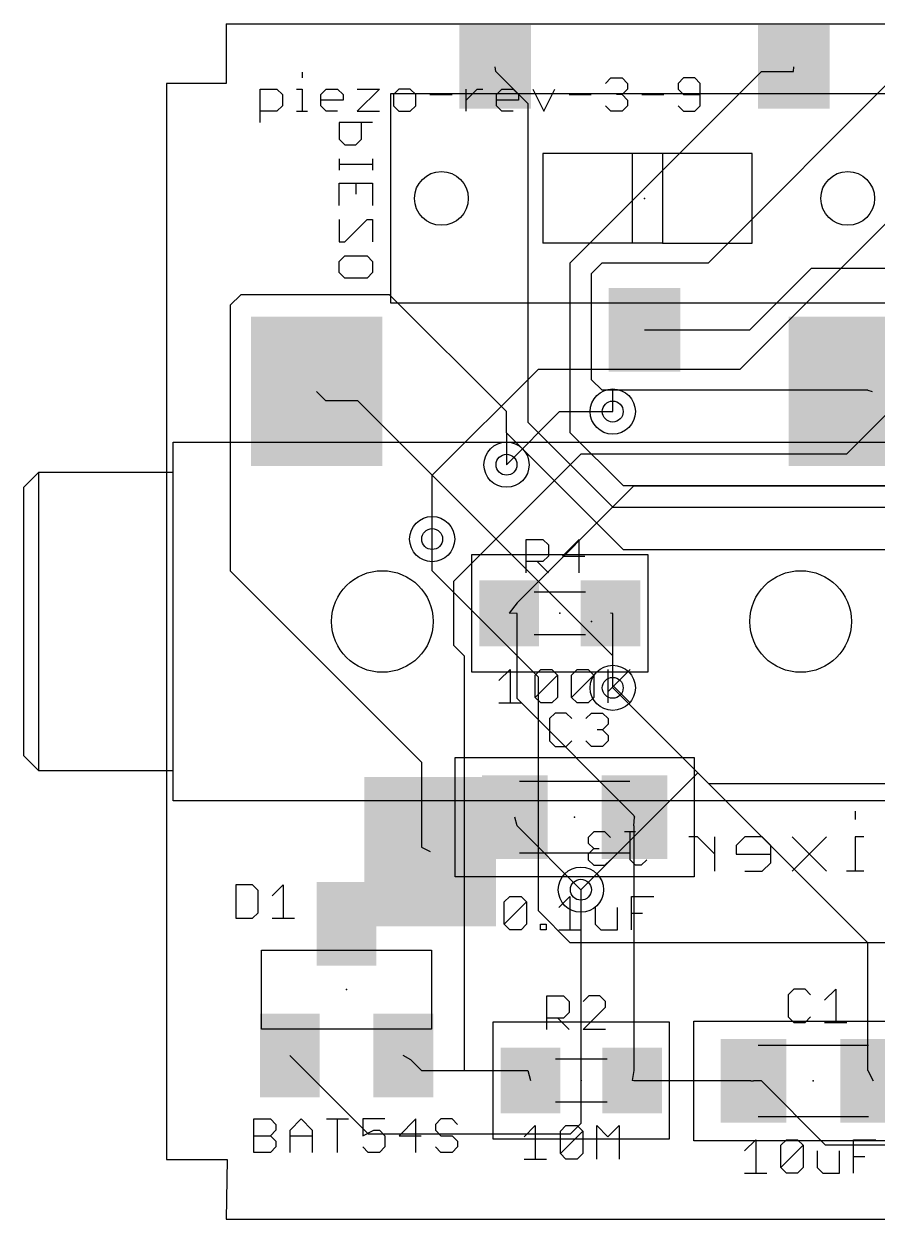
# Model space of a CAD drawing. Extents: x -0.09 to 4.03, y -0.1 to 0.91.
# Drawn here: x -0.094 to 0.468, y 0 to 0.787 of the extents above; entities that cross this region are included whole.
import ezdxf

# ---------------------------------------------------------------- set-up
doc = ezdxf.new("R2010")
doc.units = 0
for name, color, linetype in [('1', 22, 'CONTINUOUS'), ('16', 175, 'CONTINUOUS'), ('18', 82, 'CONTINUOUS'), ('20', 7, 'CONTINUOUS'), ('21', 253, 'CONTINUOUS'), ('22', 253, 'CONTINUOUS'), ('23', 7, 'CONTINUOUS'), ('24', 7, 'CONTINUOUS'), ('25', 253, 'CONTINUOUS'), ('26', 253, 'CONTINUOUS'), ('27', 253, 'CONTINUOUS'), ('28', 253, 'CONTINUOUS'), ('39', 22, 'CONTINUOUS'), ('44', 253, 'CONTINUOUS'), ('51', 253, 'CONTINUOUS')]:
    doc.layers.add(name, color=color, linetype=linetype)

# ---------------------------------------------------------------- blocks, each defined once
blk = doc.blocks.new('RECT')
blk.add_solid([(-0.5, -0.5), (0.5, -0.5), (-0.5, 0.5), (0.5, 0.5)])
blk = doc.blocks.new('ROUNDV')
blk.add_circle((0, 0), 0.5)

msp = doc.modelspace()

# ---------------------------------------------------------------- linework, layer by layer
at = {"layer": '1'}
for p, q in [((0.089295, 0.755523), (0.089295, 0.751853)), ((0.289119, 0.748184), (0.292789, 0.751853)), ((0.292789, 0.751853), (0.300129, 0.751853)), ((0.300129, 0.751853), (0.303798, 0.748184)), ((0.303798, 0.748184), (0.303798, 0.744514)), ((0.34067, 0.751853), (0.337, 0.748184)), ((0.337, 0.748184), (0.337, 0.744514)), ((0.348009, 0.751853), (0.34067, 0.751853)), ((0.351679, 0.748184), (0.348009, 0.751853)), ((0.351679, 0.733504), (0.351679, 0.748184)), ((0.061685, 0.722495), (0.061685, 0.744514)), ((0.061685, 0.744514), (0.072694, 0.744514)), ((0.072694, 0.744514), (0.076364, 0.740844)), ((0.076364, 0.740844), (0.076364, 0.733504)), ((0.085625, 0.744514), (0.089295, 0.744514)), ((0.089295, 0.744514), (0.089295, 0.729835)), ((0.101586, 0.740844), (0.105256, 0.744514)), ((0.101586, 0.733504), (0.101586, 0.740844)), ((0.105256, 0.744514), (0.112595, 0.744514)), ((0.112595, 0.744514), (0.116265, 0.740844)), ((0.116265, 0.740844), (0.116265, 0.737174)), ((0.125526, 0.744514), (0.140205, 0.744514)), ((0.140205, 0.744514), (0.125526, 0.729835)), ((0.153136, 0.744514), (0.149467, 0.740844)), ((0.149467, 0.740844), (0.149467, 0.733504)), ((0.160476, 0.744514), (0.153136, 0.744514)), ((0.164146, 0.740844), (0.160476, 0.744514)), ((0.164146, 0.733504), (0.164146, 0.740844)), ((0.173407, 0.740844), (0.188086, 0.740844)), ((0.197348, 0.729835), (0.197348, 0.744514)), ((0.197348, 0.737174), (0.204687, 0.744514)), ((0.204687, 0.744514), (0.208357, 0.744514)), ((0.217298, 0.740844), (0.220968, 0.744514)), ((0.217298, 0.733504), (0.217298, 0.740844)), ((0.220968, 0.744514), (0.228307, 0.744514)), ((0.228307, 0.744514), (0.231977, 0.740844)), ((0.231977, 0.740844), (0.231977, 0.737174)), ((0.241238, 0.744514), (0.248578, 0.729835)), ((0.248578, 0.729835), (0.255917, 0.744514)), ((0.265179, 0.740844), (0.279858, 0.740844)), ((0.300129, 0.740844), (0.296459, 0.740844)), ((0.303798, 0.744514), (0.300129, 0.740844)), ((0.300129, 0.740844), (0.303798, 0.737174)), ((0.31306, 0.740844), (0.327739, 0.740844)), ((0.337, 0.744514), (0.34067, 0.740844)), ((0.34067, 0.740844), (0.351679, 0.740844)), ((0.076364, 0.733504), (0.072694, 0.729835)), ((0.116265, 0.737174), (0.101586, 0.737174)), ((0.105256, 0.729835), (0.101586, 0.733504)), ((0.149467, 0.733504), (0.153136, 0.729835)), ((0.160476, 0.729835), (0.164146, 0.733504)), ((0.231977, 0.737174), (0.217298, 0.737174)), ((0.220968, 0.729835), (0.217298, 0.733504)), ((0.292789, 0.729835), (0.289119, 0.733504)), ((0.303798, 0.733504), (0.300129, 0.729835)), ((0.303798, 0.737174), (0.303798, 0.733504)), ((0.337, 0.733504), (0.34067, 0.729835)), ((0.348009, 0.729835), (0.351679, 0.733504)), ((0.072694, 0.729835), (0.061685, 0.729835)), ((0.085625, 0.729835), (0.092965, 0.729835)), ((0.112595, 0.729835), (0.105256, 0.729835)), ((0.125526, 0.729835), (0.140205, 0.729835)), ((0.153136, 0.729835), (0.160476, 0.729835)), ((0.228307, 0.729835), (0.220968, 0.729835)), ((0.300129, 0.729835), (0.292789, 0.729835)), ((0.34067, 0.729835), (0.348009, 0.729835)), ((0.378, 0.56), (0.483, 0.665)), ((0.56, 0.616), (0.448, 0.504)), ((0.175, 0.49), (0.245, 0.56)), ((0.245, 0.56), (0.378, 0.56)), ((0.224, 0.497), (0.259, 0.532)), ((0.259, 0.532), (0.294, 0.532)), ((0.273, 0.504), (0.189, 0.42)), ((0.448, 0.504), (0.273, 0.504)), ((0.175, 0.448), (0.175, 0.49)), ((0.231, 0.406), (0.308, 0.483)), ((0.308, 0.483), (0.511, 0.483)), ((0.189, 0.42), (0.189, 0.378)), ((0.231, 0.406), (0.225669, 0.399094)), ((0.231, 0.399), (0.225669, 0.399094)), ((0.231, 0.343), (0.231, 0.399)), ((0.294, 0.399), (0.292598, 0.399094)), ((0.294, 0.35), (0.294, 0.399)), ((0.189, 0.378), (0.196, 0.371)), ((0.196, 0.371), (0.196, 0.098)), ((0.462, 0.182), (0.294, 0.35)), ((0.308, 0.266), (0.231, 0.343)), ((0.231, 0.259), (0.229528, 0.264803)), ((0.308, 0.266), (0.308268, 0.264803)), ((0.308, 0.259), (0.308268, 0.264803)), ((0.231, 0.259), (0.273, 0.217)), ((0.308, 0.259), (0.308, 0.098)), ((0.273, 0.217), (0.273, 0.063)), ((0.462, 0.098), (0.462, 0.182)), ((0.084, 0.105), (0.081181, 0.107874)), ((0.133, 0.056), (0.084, 0.105)), ((0.161, 0.105), (0.155984, 0.107874)), ((0.161, 0.105), (0.168, 0.098)), ((0.168, 0.098), (0.196, 0.098)), ((0.196, 0.098), (0.238, 0.098)), ((0.238, 0.098), (0.239803, 0.09126)), ((0.308, 0.098), (0.306732, 0.09126)), ((0.462, 0.098), (0.465512, 0.091024)), ((0.308, 0.091), (0.306732, 0.09126)), ((0.385, 0.091), (0.308, 0.091)), ((0.385, 0.091), (0.386772, 0.091024)), ((0.392, 0.091), (0.386772, 0.091024)), ((0.392, 0.091), (0.434, 0.049)), ((0.273, 0.063), (0.266, 0.056)), ((0.266, 0.056), (0.133, 0.056)), ((0.434, 0.049), (0.49, 0.049))]:
    msp.add_line(p, q, dxfattribs=at)
at = {"layer": '16'}
for p, q in [((0.217, 0.756), (0.216535, 0.759055)), ((0.217, 0.756), (0.238, 0.735)), ((0.266, 0.63), (0.392, 0.756)), ((0.357, 0.63), (0.483, 0.756)), ((0.392, 0.756), (0.413, 0.756)), ((0.413, 0.756), (0.413386, 0.759055)), ((0.238, 0.735), (0.238, 0.525)), ((0.266, 0.518), (0.266, 0.63)), ((0.28, 0.623), (0.287, 0.63)), ((0.287, 0.63), (0.357, 0.63)), ((0.28, 0.553), (0.28, 0.623)), ((0.384289, 0.585827), (0.42503, 0.626567)), ((0.42503, 0.626567), (0.826567, 0.626567)), ((0.049, 0.609), (0.042, 0.602)), ((0.147, 0.609), (0.049, 0.609)), ((0.224, 0.532), (0.147, 0.609)), ((0.042, 0.602), (0.042, 0.427)), ((0.314961, 0.585827), (0.384289, 0.585827)), ((0.287, 0.546), (0.28, 0.553)), ((0.105, 0.539), (0.098898, 0.545276)), ((0.294, 0.546), (0.287, 0.546)), ((0.462, 0.546), (0.294, 0.546)), ((0.294, 0.532), (0.294, 0.546)), ((0.462, 0.546), (0.465039, 0.545276)), ((0.126, 0.539), (0.105, 0.539)), ((0.294, 0.371), (0.126, 0.539)), ((0.224, 0.518), (0.224, 0.532)), ((0.238, 0.525), (0.294, 0.469)), ((0.301, 0.441), (0.224, 0.518)), ((0.224, 0.518), (0.224, 0.497)), ((0.301, 0.483), (0.266, 0.518)), ((0.791, 0.483), (0.301, 0.483)), ((0.294, 0.469), (0.798, 0.469)), ((0.175, 0.427), (0.175, 0.448)), ((0.553, 0.441), (0.301, 0.441)), ((0.042, 0.427), (0.168, 0.301)), ((0.245, 0.357), (0.175, 0.427)), ((0.294, 0.35), (0.294, 0.371)), ((0.245, 0.203), (0.245, 0.357)), ((0.294, 0.35), (0.35, 0.294)), ((0.168, 0.301), (0.168, 0.245)), ((0.35, 0.294), (0.273, 0.217)), ((0.35, 0.294), (0.357, 0.287)), ((0.357, 0.287), (0.546, 0.287)), ((0.168, 0.245), (0.173701, 0.242126)), ((0.266, 0.182), (0.245, 0.203)), ((0.84, 0.182), (0.266, 0.182))]:
    msp.add_line(p, q, dxfattribs=at)
at = {"layer": '20'}
for p, q in [((0.03937, 0.787402), (0.03937, 0.748031)), ((0.03937, 0.787402), (3.937008, 0.787402)), ((0, 0.748031), (0, 0.03937)), ((0.03937, 0.748031), (0, 0.748031)), ((0, 0.03937), (0.04, 0.03937)), ((0.04, 0.03937), (0.03937, 0)), ((0.03937, 0), (3.937008, 0))]:
    msp.add_line(p, q, dxfattribs=at)
for centre, radius in [((0.181102, 0.672441), 0.017717), ((0.448819, 0.672441), 0.017717), ((0.142205, 0.393701), 0.033465), ((0.417795, 0.393701), 0.033465)]:
    msp.add_circle(centre, radius, dxfattribs=at)
at = {"layer": '21'}
for p, q in [((0.062583, 0.145181), (0.062583, 0.177181)), ((0.062583, 0.177181), (0.084583, 0.177181)), ((0.152583, 0.177181), (0.174583, 0.177181)), ((0.174583, 0.177181), (0.174583, 0.145181))]:
    msp.add_line(p, q, dxfattribs=at)
at = {"layer": '22'}
for p, q in [((0.482283, 0.741339), (0.147638, 0.741339)), ((0.147638, 0.741339), (0.147638, 0.603543)), ((0.135795, 0.722409), (0.113777, 0.722409)), ((0.113777, 0.722409), (0.113777, 0.7114)), ((0.128456, 0.7114), (0.128456, 0.722409)), ((0.113777, 0.7114), (0.117446, 0.70773)), ((0.124786, 0.70773), (0.128456, 0.7114)), ((0.117446, 0.70773), (0.124786, 0.70773)), ((0.307087, 0.701969), (0.248031, 0.701969)), ((0.248031, 0.701969), (0.248031, 0.642913)), ((0.307087, 0.642913), (0.307087, 0.701969)), ((0.326772, 0.701969), (0.307087, 0.701969)), ((0.385827, 0.701969), (0.326772, 0.701969)), ((0.326772, 0.701969), (0.326772, 0.642913)), ((0.385827, 0.642913), (0.385827, 0.701969)), ((0.113777, 0.698469), (0.113777, 0.691129)), ((0.135795, 0.694799), (0.113777, 0.694799)), ((0.135795, 0.698469), (0.135795, 0.691129)), ((0.113777, 0.66783), (0.113777, 0.682509)), ((0.113777, 0.682509), (0.135795, 0.682509)), ((0.124786, 0.682509), (0.124786, 0.675169)), ((0.135795, 0.682509), (0.135795, 0.66783)), ((0.113777, 0.658568), (0.113777, 0.643889)), ((0.117446, 0.643889), (0.132125, 0.658568)), ((0.132125, 0.658568), (0.135795, 0.658568)), ((0.135795, 0.658568), (0.135795, 0.643889)), ((0.113777, 0.643889), (0.117446, 0.643889)), ((0.326772, 0.642913), (0.248031, 0.642913)), ((0.326772, 0.642913), (0.385827, 0.642913)), ((0.113777, 0.630958), (0.117446, 0.634628)), ((0.113777, 0.623618), (0.113777, 0.630958)), ((0.117446, 0.634628), (0.132125, 0.634628)), ((0.132125, 0.634628), (0.135795, 0.630958)), ((0.135795, 0.630958), (0.135795, 0.623618)), ((0.117446, 0.619949), (0.113777, 0.623618)), ((0.135795, 0.623618), (0.132125, 0.619949)), ((0.132125, 0.619949), (0.117446, 0.619949)), ((0.147638, 0.603543), (0.482283, 0.603543)), ((0.004409, 0.511811), (0.575276, 0.511811)), ((0.004409, 0.492126), (0.004409, 0.511811)), ((-0.094016, 0.482283), (-0.084173, 0.492126)), ((-0.084173, 0.492126), (0.004409, 0.492126)), ((-0.084173, 0.295276), (-0.084173, 0.492126)), ((0.004409, 0.295276), (0.004409, 0.492126)), ((-0.094016, 0.305118), (-0.094016, 0.482283)), ((-0.084173, 0.295276), (-0.094016, 0.305118)), ((0.004409, 0.295276), (-0.084173, 0.295276)), ((0.004409, 0.275591), (0.004409, 0.295276)), ((0.575276, 0.275591), (0.004409, 0.275591))]:
    msp.add_line(p, q, dxfattribs=at)
at = {"layer": '23'}
for p in [(0.259134, 0.399094), (0.268898, 0.264803), (0.118583, 0.151181), (0.273268, 0.09126), (0.426142, 0.091024)]:
    msp.add_point(p, dxfattribs=at)
at = {"layer": '24'}
for p in [(0.314961, 0.672441), (0.28, 0.393701)]:
    msp.add_point(p, dxfattribs=at)
at = {"layer": '25'}
for p, q in [((0.236954, 0.425803), (0.236954, 0.447822)), ((0.236954, 0.447822), (0.247963, 0.447822)), ((0.247963, 0.447822), (0.251633, 0.444152)), ((0.251633, 0.444152), (0.251633, 0.436812)), ((0.271904, 0.447822), (0.260894, 0.436812)), ((0.271904, 0.425803), (0.271904, 0.447822)), ((0.247963, 0.433143), (0.236954, 0.433143)), ((0.244293, 0.433143), (0.251633, 0.425803)), ((0.251633, 0.436812), (0.247963, 0.433143)), ((0.260894, 0.436812), (0.275573, 0.436812)), ((0.256057, 0.333373), (0.252387, 0.329703)), ((0.263396, 0.333373), (0.256057, 0.333373)), ((0.267066, 0.329703), (0.263396, 0.333373)), ((0.276327, 0.329703), (0.279997, 0.333373)), ((0.279997, 0.333373), (0.287337, 0.333373)), ((0.287337, 0.333373), (0.291006, 0.329703)), ((0.252387, 0.329703), (0.252387, 0.315024)), ((0.291006, 0.326033), (0.287337, 0.322364)), ((0.291006, 0.329703), (0.291006, 0.326033)), ((0.252387, 0.315024), (0.256057, 0.311354)), ((0.263396, 0.311354), (0.267066, 0.315024)), ((0.279997, 0.311354), (0.276327, 0.315024)), ((0.287337, 0.322364), (0.283667, 0.322364)), ((0.287337, 0.322364), (0.291006, 0.318694)), ((0.291006, 0.315024), (0.287337, 0.311354)), ((0.291006, 0.318694), (0.291006, 0.315024)), ((0.256057, 0.311354), (0.263396, 0.311354)), ((0.287337, 0.311354), (0.279997, 0.311354)), ((0.045583, 0.2202), (0.045583, 0.198181)), ((0.056592, 0.2202), (0.045583, 0.2202)), ((0.060262, 0.21653), (0.056592, 0.2202)), ((0.060262, 0.201851), (0.060262, 0.21653)), ((0.069523, 0.21286), (0.076863, 0.2202)), ((0.076863, 0.2202), (0.076863, 0.198181)), ((0.045583, 0.198181), (0.056592, 0.198181)), ((0.056592, 0.198181), (0.060262, 0.201851)), ((0.069523, 0.198181), (0.084202, 0.198181)), ((0.413347, 0.151499), (0.409677, 0.147829)), ((0.420687, 0.151499), (0.413347, 0.151499)), ((0.424356, 0.147829), (0.420687, 0.151499)), ((0.433618, 0.144159), (0.440957, 0.151499)), ((0.440957, 0.151499), (0.440957, 0.12948)), ((0.250543, 0.124992), (0.250543, 0.147011)), ((0.250543, 0.147011), (0.261553, 0.147011)), ((0.261553, 0.147011), (0.265222, 0.143341)), ((0.265222, 0.143341), (0.265222, 0.136001)), ((0.278154, 0.147011), (0.274484, 0.143341)), ((0.285493, 0.147011), (0.278154, 0.147011)), ((0.289163, 0.143341), (0.285493, 0.147011)), ((0.289163, 0.139671), (0.289163, 0.143341)), ((0.409677, 0.147829), (0.409677, 0.13315)), ((0.265222, 0.136001), (0.261553, 0.132332)), ((0.274484, 0.124992), (0.289163, 0.139671)), ((0.261553, 0.132332), (0.250543, 0.132332)), ((0.257883, 0.132332), (0.265222, 0.124992)), ((0.409677, 0.13315), (0.413347, 0.12948)), ((0.413347, 0.12948), (0.420687, 0.12948)), ((0.420687, 0.12948), (0.424356, 0.13315)), ((0.433618, 0.12948), (0.448297, 0.12948)), ((0.289163, 0.124992), (0.274484, 0.124992))]:
    msp.add_line(p, q, dxfattribs=at)
at = {"layer": '26'}
for p, q in [((0.281482, 0.255105), (0.277813, 0.251436)), ((0.288822, 0.255105), (0.281482, 0.255105)), ((0.292492, 0.251436), (0.288822, 0.255105)), ((0.309093, 0.255105), (0.301753, 0.255105)), ((0.305423, 0.236756), (0.305423, 0.255105)), ((0.277813, 0.251436), (0.277813, 0.247766)), ((0.277813, 0.247766), (0.281482, 0.244096)), ((0.281482, 0.244096), (0.277813, 0.240426)), ((0.281482, 0.244096), (0.285152, 0.244096)), ((0.277813, 0.240426), (0.277813, 0.236756)), ((0.277813, 0.236756), (0.281482, 0.233087)), ((0.288822, 0.233087), (0.292492, 0.236756)), ((0.309093, 0.233087), (0.305423, 0.236756)), ((0.316432, 0.236756), (0.312762, 0.233087)), ((0.281482, 0.233087), (0.288822, 0.233087)), ((0.312762, 0.233087), (0.309093, 0.233087))]:
    msp.add_line(p, q, dxfattribs=at)
at = {"layer": '27'}
for p, q in [((0.218969, 0.35475), (0.226308, 0.36209)), ((0.226308, 0.36209), (0.226308, 0.340071)), ((0.242909, 0.35842), (0.246579, 0.36209)), ((0.242909, 0.343741), (0.242909, 0.35842)), ((0.242909, 0.343741), (0.257588, 0.35842)), ((0.246579, 0.36209), (0.253918, 0.36209)), ((0.253918, 0.36209), (0.257588, 0.35842)), ((0.257588, 0.35842), (0.257588, 0.343741)), ((0.266849, 0.35842), (0.270519, 0.36209)), ((0.266849, 0.343741), (0.266849, 0.35842)), ((0.266849, 0.343741), (0.281529, 0.35842)), ((0.270519, 0.36209), (0.277859, 0.36209)), ((0.277859, 0.36209), (0.281529, 0.35842)), ((0.281529, 0.35842), (0.281529, 0.343741)), ((0.29079, 0.36209), (0.29079, 0.340071)), ((0.29079, 0.34741), (0.305469, 0.36209)), ((0.29446, 0.35108), (0.305469, 0.340071)), ((0.218969, 0.340071), (0.233648, 0.340071)), ((0.246579, 0.340071), (0.242909, 0.343741)), ((0.253918, 0.340071), (0.246579, 0.340071)), ((0.257588, 0.343741), (0.253918, 0.340071)), ((0.270519, 0.340071), (0.266849, 0.343741)), ((0.277859, 0.340071), (0.270519, 0.340071)), ((0.281529, 0.343741), (0.277859, 0.340071)), ((0.222536, 0.208955), (0.226205, 0.212625)), ((0.226205, 0.212625), (0.233545, 0.212625)), ((0.233545, 0.212625), (0.237215, 0.208955)), ((0.258446, 0.205285), (0.265786, 0.212625)), ((0.265786, 0.212625), (0.265786, 0.190606)), ((0.306327, 0.190606), (0.306327, 0.212625)), ((0.306327, 0.212625), (0.321006, 0.212625)), ((0.222536, 0.194276), (0.222536, 0.208955)), ((0.222536, 0.194276), (0.237215, 0.208955)), ((0.237215, 0.208955), (0.237215, 0.194276)), ((0.282387, 0.205285), (0.282387, 0.194276)), ((0.297066, 0.190606), (0.297066, 0.205285)), ((0.306327, 0.201616), (0.313667, 0.201616)), ((0.226205, 0.190606), (0.222536, 0.194276)), ((0.233545, 0.190606), (0.226205, 0.190606)), ((0.237215, 0.194276), (0.233545, 0.190606)), ((0.246476, 0.190606), (0.246476, 0.194276)), ((0.246476, 0.194276), (0.250146, 0.194276)), ((0.250146, 0.190606), (0.246476, 0.190606)), ((0.250146, 0.194276), (0.250146, 0.190606)), ((0.258446, 0.190606), (0.273125, 0.190606)), ((0.282387, 0.194276), (0.286057, 0.190606)), ((0.286057, 0.190606), (0.297066, 0.190606)), ((0.057394, 0.043929), (0.057394, 0.065948)), ((0.057394, 0.065948), (0.068403, 0.065948)), ((0.068403, 0.065948), (0.072073, 0.062278)), ((0.081334, 0.058608), (0.088674, 0.065948)), ((0.088674, 0.065948), (0.096013, 0.058608)), ((0.105275, 0.065948), (0.119954, 0.065948)), ((0.112614, 0.043929), (0.112614, 0.065948)), ((0.143894, 0.065948), (0.129215, 0.065948)), ((0.129215, 0.065948), (0.129215, 0.054938)), ((0.164165, 0.065948), (0.153156, 0.054938)), ((0.164165, 0.043929), (0.164165, 0.065948)), ((0.180766, 0.065948), (0.177096, 0.062278)), ((0.188105, 0.065948), (0.180766, 0.065948)), ((0.191775, 0.062278), (0.188105, 0.065948)), ((0.072073, 0.058608), (0.068403, 0.054938)), ((0.072073, 0.062278), (0.072073, 0.058608)), ((0.081334, 0.043929), (0.081334, 0.058608)), ((0.096013, 0.058608), (0.096013, 0.043929)), ((0.129215, 0.054938), (0.136555, 0.058608)), ((0.136555, 0.058608), (0.140224, 0.058608)), ((0.140224, 0.058608), (0.143894, 0.054938)), ((0.177096, 0.062278), (0.177096, 0.058608)), ((0.177096, 0.058608), (0.180766, 0.054938)), ((0.235572, 0.054262), (0.242912, 0.061601)), ((0.242912, 0.061601), (0.242912, 0.039583)), ((0.259513, 0.057932), (0.263183, 0.061601)), ((0.259513, 0.043252), (0.259513, 0.057932)), ((0.259513, 0.043252), (0.274192, 0.057932)), ((0.263183, 0.061601), (0.270522, 0.061601)), ((0.270522, 0.061601), (0.274192, 0.057932)), ((0.274192, 0.057932), (0.274192, 0.043252)), ((0.283453, 0.039583), (0.283453, 0.061601)), ((0.283453, 0.061601), (0.290793, 0.054262)), ((0.290793, 0.054262), (0.298132, 0.061601)), ((0.298132, 0.061601), (0.298132, 0.039583)), ((0.057394, 0.054938), (0.068403, 0.054938)), ((0.068403, 0.054938), (0.072073, 0.051269)), ((0.072073, 0.047599), (0.068403, 0.043929)), ((0.072073, 0.051269), (0.072073, 0.047599)), ((0.081334, 0.054938), (0.096013, 0.054938)), ((0.132885, 0.043929), (0.129215, 0.047599)), ((0.143894, 0.047599), (0.140224, 0.043929)), ((0.143894, 0.054938), (0.143894, 0.047599)), ((0.153156, 0.054938), (0.167835, 0.054938)), ((0.180766, 0.043929), (0.177096, 0.047599)), ((0.180766, 0.054938), (0.188105, 0.054938)), ((0.188105, 0.054938), (0.191775, 0.051269)), ((0.191775, 0.047599), (0.188105, 0.043929)), ((0.191775, 0.051269), (0.191775, 0.047599)), ((0.380884, 0.044931), (0.388223, 0.052271)), ((0.388223, 0.052271), (0.388223, 0.030252)), ((0.404824, 0.048601), (0.408494, 0.052271)), ((0.404824, 0.033922), (0.404824, 0.048601)), ((0.404824, 0.033922), (0.419503, 0.048601)), ((0.408494, 0.052271), (0.415834, 0.052271)), ((0.415834, 0.052271), (0.419503, 0.048601)), ((0.419503, 0.048601), (0.419503, 0.033922)), ((0.452705, 0.030252), (0.452705, 0.052271)), ((0.452705, 0.052271), (0.467384, 0.052271)), ((0.068403, 0.043929), (0.057394, 0.043929)), ((0.140224, 0.043929), (0.132885, 0.043929)), ((0.188105, 0.043929), (0.180766, 0.043929)), ((0.235572, 0.039583), (0.250251, 0.039583)), ((0.263183, 0.039583), (0.259513, 0.043252)), ((0.270522, 0.039583), (0.263183, 0.039583)), ((0.274192, 0.043252), (0.270522, 0.039583)), ((0.428765, 0.044931), (0.428765, 0.033922)), ((0.443444, 0.030252), (0.443444, 0.044931)), ((0.452705, 0.041261), (0.460045, 0.041261)), ((0.408494, 0.030252), (0.404824, 0.033922)), ((0.419503, 0.033922), (0.415834, 0.030252)), ((0.428765, 0.033922), (0.432435, 0.030252)), ((0.380884, 0.030252), (0.395563, 0.030252)), ((0.415834, 0.030252), (0.408494, 0.030252)), ((0.432435, 0.030252), (0.443444, 0.030252))]:
    msp.add_line(p, q, dxfattribs=at)
at = {"layer": '28'}
for p, q in [((0.453782, 0.268842), (0.453782, 0.263171)), ((0.349893, 0.251828), (0.344222, 0.251828)), ((0.361236, 0.240485), (0.349893, 0.251828)), ((0.361236, 0.229142), (0.361236, 0.251828)), ((0.381053, 0.251828), (0.375382, 0.246156)), ((0.375382, 0.246156), (0.375382, 0.240485)), ((0.392396, 0.251828), (0.381053, 0.251828)), ((0.398068, 0.246156), (0.392396, 0.251828)), ((0.398068, 0.234813), (0.398068, 0.246156)), ((0.434899, 0.251828), (0.412213, 0.229142)), ((0.434899, 0.229142), (0.412213, 0.251828)), ((0.459453, 0.251828), (0.453782, 0.251828)), ((0.453782, 0.251828), (0.453782, 0.229142)), ((0.375382, 0.240485), (0.398068, 0.240485)), ((0.381053, 0.229142), (0.392396, 0.229142)), ((0.392396, 0.229142), (0.398068, 0.234813)), ((0.459453, 0.229142), (0.44811, 0.229142))]:
    msp.add_line(p, q, dxfattribs=at)
at = {"layer": '39'}
for p, q in [((0.201142, 0.360394), (0.201142, 0.437795)), ((0.201142, 0.437795), (0.317126, 0.437795)), ((0.317126, 0.437795), (0.317126, 0.360394)), ((0.317126, 0.360394), (0.201142, 0.360394)), ((0.190157, 0.225433), (0.190157, 0.304173)), ((0.190157, 0.304173), (0.347638, 0.304173)), ((0.347638, 0.304173), (0.347638, 0.225433)), ((0.347638, 0.225433), (0.190157, 0.225433)), ((0.215276, 0.052559), (0.215276, 0.129961)), ((0.215276, 0.129961), (0.33126, 0.129961)), ((0.33126, 0.129961), (0.33126, 0.052559)), ((0.347402, 0.130394), (0.504882, 0.130394)), ((0.347402, 0.051654), (0.347402, 0.130394)), ((0.33126, 0.052559), (0.215276, 0.052559)), ((0.504882, 0.051654), (0.347402, 0.051654))]:
    msp.add_line(p, q, dxfattribs=at)
at = {"layer": '44'}
for centre in [(0.294, 0.532), (0.224, 0.497), (0.175, 0.448), (0.294, 0.35), (0.273, 0.217)]:
    msp.add_circle(centre, 0.00689, dxfattribs=at)
at = {"layer": '51'}
for p, q in [((0.276142, 0.41311), (0.242126, 0.41311)), ((0.242126, 0.385079), (0.276142, 0.385079)), ((0.23248, 0.288425), (0.305315, 0.288425)), ((0.305315, 0.241181), (0.23248, 0.241181)), ((0.062583, 0.125181), (0.062583, 0.177181)), ((0.062583, 0.177181), (0.174583, 0.177181)), ((0.174583, 0.177181), (0.174583, 0.125181)), ((0.174583, 0.125181), (0.062583, 0.125181)), ((0.389724, 0.114646), (0.462559, 0.114646)), ((0.290276, 0.105276), (0.25626, 0.105276)), ((0.25626, 0.077244), (0.290276, 0.077244)), ((0.462559, 0.067402), (0.389724, 0.067402))]:
    msp.add_line(p, q, dxfattribs=at)

# ---------------------------------------------------------------- block references
at = {"layer": '1', "rotation": 180}
for p, xscale, yscale in [((0.225669, 0.399094), 0.03937, 0.043307), ((0.292598, 0.399094), 0.03937, 0.043307), ((0.229528, 0.264803), 0.043307, 0.055118), ((0.308268, 0.264803), 0.043307, 0.055118), ((0.239803, 0.09126), 0.03937, 0.043307), ((0.306732, 0.09126), 0.03937, 0.043307)]:
    msp.add_blockref('RECT', p, dxfattribs=dict(at, xscale=xscale, yscale=yscale))
at = {"layer": '1', "yscale": 0.055118}
for p, xscale in [((0.118583, 0.194488), 0.03937), ((0.081181, 0.107874), 0.03937), ((0.155984, 0.107874), 0.03937), ((0.386772, 0.091024), 0.043307), ((0.465512, 0.091024), 0.043307)]:
    msp.add_blockref('RECT', p, dxfattribs=dict(at, xscale=xscale))
at = {"layer": '16'}
for p, xscale, yscale, rotation in [((0.216535, 0.759055), 0.055118, 0.047244, 270), ((0.413386, 0.759055), 0.055118, 0.047244, 270), ((0.314961, 0.585827), 0.055118, 0.047244, 270), ((0.098898, 0.545276), 0.098425, 0.086614, 90), ((0.465039, 0.545276), 0.098425, 0.110236, 90), ((0.173701, 0.242126), 0.098425, 0.086614, 90)]:
    msp.add_blockref('RECT', p, dxfattribs=dict(at, xscale=xscale, yscale=yscale, rotation=rotation))
at = {"layer": '18', "xscale": 0.02978, "yscale": 0.02978}
for p in [(0.294, 0.532), (0.294, 0.532), (0.224, 0.497), (0.224, 0.497), (0.175, 0.448), (0.175, 0.448), (0.294, 0.35), (0.294, 0.35), (0.273, 0.217), (0.273, 0.217)]:
    msp.add_blockref('ROUNDV', p, dxfattribs=at)
at = {"layer": '22', "xscale": 0.059055, "rotation": 90}
for p, yscale in [((0.096929, 0.543307), 0.03937), ((0.465039, 0.543307), 0.059055), ((0.169764, 0.246063), 0.03937)]:
    msp.add_blockref('RECT', p, dxfattribs=dict(at, yscale=yscale))
at = {"layer": '51', "rotation": 180}
for p, xscale, yscale in [((0.234134, 0.399094), 0.016, 0.034), ((0.284134, 0.399094), 0.016, 0.034), ((0.23937, 0.264803), 0.019685, 0.051181), ((0.298425, 0.264803), 0.019685, 0.051181), ((0.248268, 0.09126), 0.016, 0.034), ((0.298268, 0.09126), 0.016, 0.034)]:
    msp.add_blockref('RECT', p, dxfattribs=dict(at, xscale=xscale, yscale=yscale))
at = {"layer": '51'}
for p, xscale, yscale in [((0.118583, 0.190681), 0.018, 0.023), ((0.081583, 0.111681), 0.018, 0.023), ((0.155583, 0.111681), 0.018, 0.023), ((0.396614, 0.091024), 0.019685, 0.051181), ((0.455669, 0.091024), 0.019685, 0.051181)]:
    msp.add_blockref('RECT', p, dxfattribs=dict(at, xscale=xscale, yscale=yscale))

doc.saveas('drawing.dxf')
